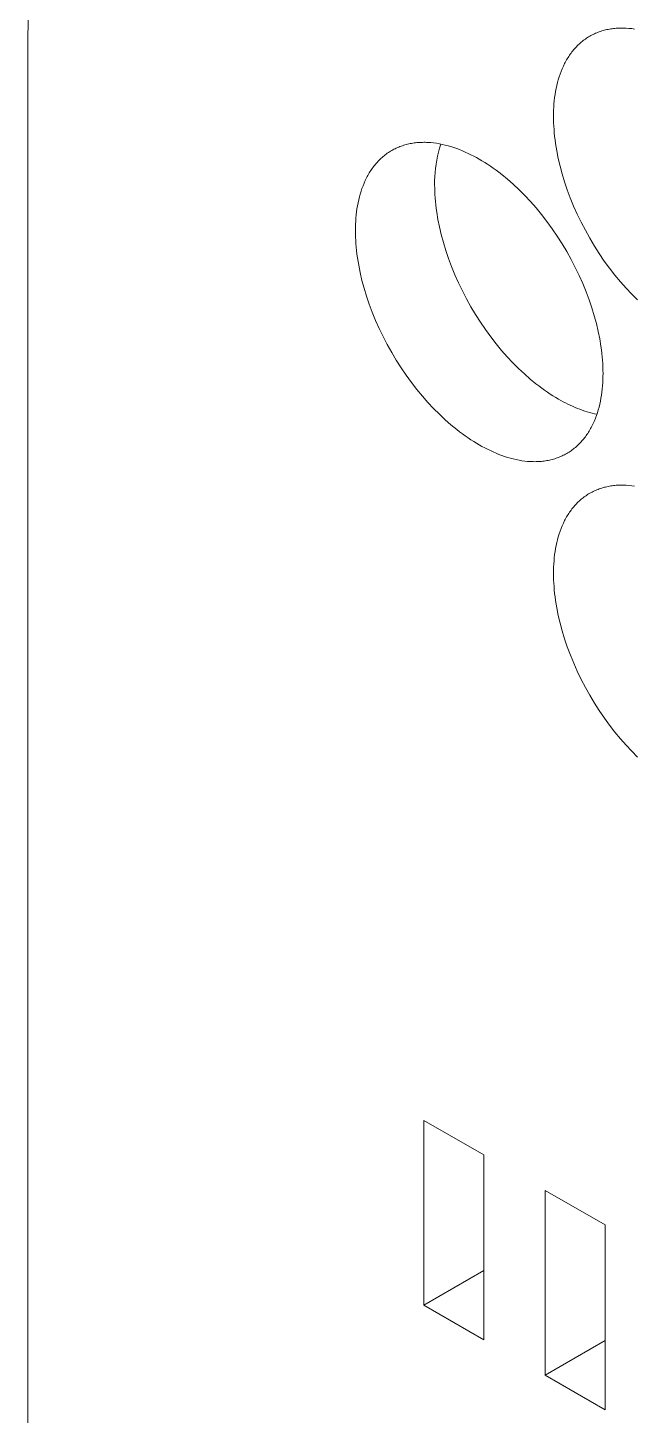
# Model space of a CAD drawing. Header units: millimetres. Extents: x 8434 to 10928, y 788 to 2545.
# Drawn here: x 10681.78 to 10700.11, y 2474.83 to 2516.94 of the extents above; entities that cross this region are included whole.
import ezdxf

# ---------------------------------------------------------------- set-up
doc = ezdxf.new("R2010")
doc.units = ezdxf.units.MM
doc.layers.add('ZANO_R', color=7, linetype='Continuous', lineweight=0)

msp = doc.modelspace()

# ---------------------------------------------------------------- linework, layer by layer
at = {"layer": 'ZANO_R'}
for p, q in [((10681.784, 2516.374), (10681.793, 2517.338)), ((10698.69, 2516.594), (10698.723, 2516.617)), ((10698.723, 2516.617), (10698.756, 2516.638)), ((10698.756, 2516.638), (10698.789, 2516.659)), ((10698.789, 2516.659), (10698.824, 2516.679)), ((10698.824, 2516.679), (10698.858, 2516.699)), ((10698.858, 2516.699), (10698.893, 2516.718)), ((10698.893, 2516.718), (10698.929, 2516.735)), ((10698.929, 2516.735), (10698.965, 2516.753)), ((10698.965, 2516.753), (10699.001, 2516.769)), ((10699.001, 2516.769), (10699.037, 2516.784)), ((10699.037, 2516.784), (10699.074, 2516.799)), ((10699.074, 2516.799), (10699.112, 2516.813)), ((10699.112, 2516.813), (10699.15, 2516.826)), ((10699.15, 2516.826), (10699.188, 2516.839)), ((10699.188, 2516.839), (10699.226, 2516.85)), ((10699.226, 2516.85), (10699.265, 2516.861)), ((10699.265, 2516.861), (10699.304, 2516.871)), ((10699.304, 2516.871), (10699.344, 2516.88)), ((10699.344, 2516.88), (10699.384, 2516.888)), ((10699.384, 2516.888), (10699.424, 2516.896)), ((10699.424, 2516.896), (10699.464, 2516.903)), ((10699.464, 2516.903), (10699.505, 2516.909)), ((10699.505, 2516.909), (10699.546, 2516.914)), ((10699.546, 2516.914), (10699.587, 2516.918)), ((10699.587, 2516.918), (10699.628, 2516.922)), ((10699.628, 2516.922), (10699.67, 2516.924)), ((10699.67, 2516.924), (10699.712, 2516.926)), ((10699.712, 2516.926), (10699.754, 2516.928)), ((10699.754, 2516.928), (10699.796, 2516.928)), ((10699.796, 2516.928), (10699.838, 2516.928)), ((10699.838, 2516.928), (10699.881, 2516.927)), ((10699.881, 2516.927), (10699.924, 2516.925)), ((10699.924, 2516.925), (10700.01, 2516.919)), ((10700.01, 2516.919), (10700.096, 2516.91)), ((10700.096, 2516.91), (10700.183, 2516.898)), ((10681.784, 2516.374), (10681.791, 2322.2)), ((10698.26, 2516.171), (10698.285, 2516.204)), ((10698.285, 2516.204), (10698.31, 2516.236)), ((10698.31, 2516.236), (10698.336, 2516.268)), ((10698.336, 2516.268), (10698.363, 2516.299)), ((10698.363, 2516.299), (10698.39, 2516.329)), ((10698.39, 2516.329), (10698.417, 2516.359)), ((10698.417, 2516.359), (10698.446, 2516.388)), ((10698.446, 2516.388), (10698.474, 2516.416)), ((10698.474, 2516.416), (10698.504, 2516.444)), ((10698.504, 2516.444), (10698.533, 2516.47)), ((10698.533, 2516.47), (10698.564, 2516.497)), ((10698.564, 2516.497), (10698.595, 2516.522)), ((10698.595, 2516.522), (10698.626, 2516.547)), ((10698.626, 2516.547), (10698.658, 2516.571)), ((10698.658, 2516.571), (10698.69, 2516.594)), ((10697.988, 2515.693), (10698.023, 2515.772)), ((10698.023, 2515.772), (10698.061, 2515.849)), ((10698.061, 2515.849), (10698.081, 2515.887)), ((10698.081, 2515.887), (10698.101, 2515.925)), ((10698.101, 2515.925), (10698.122, 2515.962)), ((10698.122, 2515.962), (10698.144, 2515.998)), ((10698.144, 2515.998), (10698.166, 2516.034)), ((10698.166, 2516.034), (10698.188, 2516.069)), ((10698.188, 2516.069), (10698.212, 2516.104)), ((10698.212, 2516.104), (10698.235, 2516.138)), ((10698.235, 2516.138), (10698.26, 2516.171)), ((10697.845, 2515.271), (10697.869, 2515.358)), ((10697.869, 2515.358), (10697.895, 2515.444)), ((10697.895, 2515.444), (10697.924, 2515.529)), ((10697.924, 2515.529), (10697.955, 2515.612)), ((10697.955, 2515.612), (10697.988, 2515.693)), ((10697.772, 2514.91), (10697.787, 2515.002)), ((10697.787, 2515.002), (10697.804, 2515.093)), ((10697.804, 2515.093), (10697.824, 2515.183)), ((10697.824, 2515.183), (10697.845, 2515.271)), ((10697.728, 2514.441), (10697.733, 2514.536)), ((10697.733, 2514.536), (10697.739, 2514.63)), ((10697.739, 2514.63), (10697.748, 2514.724)), ((10697.748, 2514.724), (10697.759, 2514.818)), ((10697.759, 2514.818), (10697.772, 2514.91)), ((10697.724, 2514.249), (10697.725, 2514.345)), ((10697.725, 2514.153), (10697.724, 2514.249)), ((10697.725, 2514.345), (10697.728, 2514.441)), ((10697.728, 2514.054), (10697.725, 2514.153)), ((10697.733, 2513.954), (10697.728, 2514.054)), ((10697.74, 2513.851), (10697.733, 2513.954)), ((10697.748, 2513.747), (10697.74, 2513.851)), ((10697.759, 2513.641), (10697.748, 2513.747)), ((10692.853, 2513.232), (10692.888, 2513.25)), ((10692.888, 2513.25), (10692.923, 2513.268)), ((10692.923, 2513.268), (10692.959, 2513.285)), ((10692.959, 2513.285), (10692.995, 2513.302)), ((10692.995, 2513.302), (10693.032, 2513.317)), ((10693.032, 2513.317), (10693.069, 2513.332)), ((10693.069, 2513.332), (10693.106, 2513.346)), ((10693.106, 2513.346), (10693.144, 2513.359)), ((10693.144, 2513.359), (10693.182, 2513.371)), ((10693.182, 2513.371), (10693.221, 2513.383)), ((10693.221, 2513.383), (10693.26, 2513.394)), ((10693.26, 2513.394), (10693.299, 2513.404)), ((10693.299, 2513.404), (10693.338, 2513.413)), ((10693.338, 2513.413), (10693.378, 2513.421)), ((10693.378, 2513.421), (10693.418, 2513.429)), ((10693.418, 2513.429), (10693.459, 2513.435)), ((10693.459, 2513.435), (10693.499, 2513.441)), ((10693.499, 2513.441), (10693.54, 2513.446)), ((10693.54, 2513.446), (10693.581, 2513.451)), ((10693.581, 2513.451), (10693.623, 2513.454)), ((10693.623, 2513.454), (10693.664, 2513.457)), ((10693.664, 2513.457), (10693.706, 2513.459)), ((10693.706, 2513.459), (10693.748, 2513.46)), ((10693.748, 2513.46), (10693.79, 2513.461)), ((10693.79, 2513.461), (10693.833, 2513.461)), ((10693.833, 2513.461), (10693.875, 2513.459)), ((10693.875, 2513.459), (10693.918, 2513.458)), ((10693.918, 2513.458), (10694.004, 2513.452)), ((10694.004, 2513.452), (10694.091, 2513.443)), ((10694.091, 2513.443), (10694.177, 2513.431)), ((10694.177, 2513.431), (10694.265, 2513.416)), ((10694.27, 2513.288), (10694.238, 2513.166)), ((10694.265, 2513.416), (10694.352, 2513.399)), ((10694.307, 2513.408), (10694.27, 2513.288)), ((10694.352, 2513.399), (10694.439, 2513.378)), ((10694.439, 2513.378), (10694.527, 2513.355)), ((10694.527, 2513.355), (10694.615, 2513.33)), ((10694.615, 2513.33), (10694.702, 2513.302)), ((10694.702, 2513.302), (10694.789, 2513.271)), ((10694.789, 2513.271), (10694.876, 2513.238)), ((10694.876, 2513.238), (10694.963, 2513.203)), ((10697.772, 2513.534), (10697.759, 2513.641)), ((10697.787, 2513.425), (10697.772, 2513.534)), ((10697.824, 2513.202), (10697.787, 2513.425)), ((10692.331, 2512.801), (10692.357, 2512.832)), ((10692.357, 2512.832), (10692.384, 2512.862)), ((10692.384, 2512.862), (10692.412, 2512.891)), ((10692.412, 2512.891), (10692.44, 2512.92)), ((10692.44, 2512.92), (10692.469, 2512.949)), ((10692.469, 2512.949), (10692.498, 2512.976)), ((10692.498, 2512.976), (10692.528, 2513.003)), ((10692.528, 2513.003), (10692.558, 2513.029)), ((10692.558, 2513.029), (10692.589, 2513.055)), ((10692.589, 2513.055), (10692.62, 2513.079)), ((10692.62, 2513.079), (10692.652, 2513.103)), ((10692.652, 2513.103), (10692.684, 2513.127)), ((10692.684, 2513.127), (10692.717, 2513.149)), ((10692.717, 2513.149), (10692.75, 2513.171)), ((10692.75, 2513.171), (10692.784, 2513.192)), ((10692.784, 2513.192), (10692.818, 2513.212)), ((10692.818, 2513.212), (10692.853, 2513.232)), ((10694.184, 2512.92), (10694.164, 2512.796)), ((10694.209, 2513.044), (10694.184, 2512.92)), ((10694.238, 2513.166), (10694.209, 2513.044)), ((10694.963, 2513.203), (10695.049, 2513.166)), ((10695.049, 2513.166), (10695.135, 2513.126)), ((10695.135, 2513.126), (10695.22, 2513.085)), ((10695.22, 2513.085), (10695.305, 2513.042)), ((10695.305, 2513.042), (10695.389, 2512.996)), ((10695.389, 2512.996), (10695.472, 2512.949)), ((10695.472, 2512.949), (10695.556, 2512.9)), ((10695.556, 2512.9), (10695.64, 2512.848)), ((10695.64, 2512.848), (10695.724, 2512.794)), ((10697.869, 2512.973), (10697.824, 2513.202)), ((10697.924, 2512.74), (10697.869, 2512.973)), ((10692.056, 2512.382), (10692.075, 2512.42)), ((10692.075, 2512.42), (10692.096, 2512.457)), ((10692.096, 2512.457), (10692.117, 2512.494)), ((10692.117, 2512.494), (10692.138, 2512.531)), ((10692.138, 2512.531), (10692.16, 2512.567)), ((10692.16, 2512.567), (10692.183, 2512.602)), ((10692.183, 2512.602), (10692.206, 2512.636)), ((10692.206, 2512.636), (10692.23, 2512.67)), ((10692.23, 2512.67), (10692.254, 2512.704)), ((10692.254, 2512.704), (10692.279, 2512.737)), ((10692.279, 2512.737), (10692.305, 2512.769)), ((10692.305, 2512.769), (10692.331, 2512.801)), ((10694.126, 2512.421), (10694.121, 2512.295)), ((10694.134, 2512.546), (10694.126, 2512.421)), ((10694.147, 2512.671), (10694.134, 2512.546)), ((10694.164, 2512.796), (10694.147, 2512.671)), ((10695.724, 2512.794), (10695.81, 2512.737)), ((10695.81, 2512.737), (10695.895, 2512.677)), ((10695.895, 2512.677), (10695.982, 2512.615)), ((10695.982, 2512.615), (10696.068, 2512.55)), ((10696.068, 2512.55), (10696.155, 2512.483)), ((10696.155, 2512.483), (10696.33, 2512.339)), ((10697.988, 2512.502), (10697.924, 2512.74)), ((10698.061, 2512.261), (10697.988, 2512.502)), ((10691.864, 2511.891), (10691.89, 2511.977)), ((10691.89, 2511.977), (10691.918, 2512.061)), ((10691.918, 2512.061), (10691.949, 2512.144)), ((10691.949, 2512.144), (10691.982, 2512.225)), ((10691.982, 2512.225), (10692.018, 2512.305)), ((10692.018, 2512.305), (10692.056, 2512.382)), ((10694.121, 2512.295), (10694.121, 2512.169)), ((10694.121, 2512.169), (10694.122, 2512.073)), ((10694.122, 2512.073), (10694.125, 2511.974)), ((10694.125, 2511.974), (10694.13, 2511.873)), ((10696.33, 2512.339), (10696.505, 2512.186)), ((10696.505, 2512.186), (10696.68, 2512.021)), ((10696.68, 2512.021), (10696.854, 2511.847)), ((10698.144, 2512.017), (10698.061, 2512.261)), ((10698.235, 2511.771), (10698.144, 2512.017)), ((10691.781, 2511.535), (10691.799, 2511.625)), ((10691.799, 2511.625), (10691.818, 2511.715)), ((10691.818, 2511.715), (10691.84, 2511.804)), ((10691.84, 2511.804), (10691.864, 2511.891)), ((10694.13, 2511.873), (10694.136, 2511.771)), ((10694.136, 2511.771), (10694.145, 2511.667)), ((10694.145, 2511.667), (10694.156, 2511.561)), ((10694.156, 2511.561), (10694.169, 2511.454)), ((10696.854, 2511.847), (10697.026, 2511.663)), ((10697.026, 2511.663), (10697.196, 2511.47)), ((10698.336, 2511.524), (10698.235, 2511.771)), ((10691.727, 2511.068), (10691.734, 2511.163)), ((10691.734, 2511.163), (10691.743, 2511.257)), ((10691.743, 2511.257), (10691.753, 2511.35)), ((10691.753, 2511.35), (10691.766, 2511.443)), ((10691.766, 2511.443), (10691.781, 2511.535)), ((10694.169, 2511.454), (10694.184, 2511.344)), ((10694.184, 2511.344), (10694.22, 2511.122)), ((10697.196, 2511.47), (10697.363, 2511.267)), ((10697.363, 2511.267), (10697.526, 2511.057)), ((10698.446, 2511.278), (10698.336, 2511.524)), ((10698.564, 2511.033), (10698.446, 2511.278)), ((10691.719, 2510.782), (10691.72, 2510.878)), ((10691.72, 2510.685), (10691.719, 2510.782)), ((10691.72, 2510.878), (10691.722, 2510.973)), ((10691.722, 2510.973), (10691.727, 2511.068)), ((10694.22, 2511.122), (10694.266, 2510.893)), ((10694.266, 2510.893), (10694.321, 2510.659)), ((10697.526, 2511.057), (10697.685, 2510.839)), ((10697.685, 2510.839), (10697.838, 2510.614)), ((10698.69, 2510.79), (10698.564, 2511.033)), ((10698.824, 2510.55), (10698.69, 2510.79)), ((10691.723, 2510.587), (10691.72, 2510.685)), ((10691.727, 2510.486), (10691.723, 2510.587)), ((10691.734, 2510.384), (10691.727, 2510.486)), ((10691.743, 2510.28), (10691.734, 2510.384)), ((10694.321, 2510.659), (10694.385, 2510.422)), ((10694.385, 2510.422), (10694.458, 2510.18)), ((10697.838, 2510.614), (10697.986, 2510.383)), ((10697.986, 2510.383), (10698.126, 2510.147)), ((10698.965, 2510.314), (10698.824, 2510.55)), ((10699.112, 2510.083), (10698.965, 2510.314)), ((10691.754, 2510.174), (10691.743, 2510.28)), ((10691.766, 2510.066), (10691.754, 2510.174)), ((10691.781, 2509.957), (10691.766, 2510.066)), ((10691.818, 2509.734), (10691.781, 2509.957)), ((10694.458, 2510.18), (10694.54, 2509.936)), ((10694.54, 2509.936), (10694.632, 2509.691)), ((10698.126, 2510.147), (10698.26, 2509.907)), ((10698.26, 2509.907), (10698.386, 2509.664)), ((10699.265, 2509.859), (10699.112, 2510.083)), ((10691.864, 2509.506), (10691.818, 2509.734)), ((10691.918, 2509.272), (10691.864, 2509.506)), ((10694.632, 2509.691), (10694.733, 2509.444)), ((10698.386, 2509.664), (10698.504, 2509.419)), ((10699.424, 2509.64), (10699.265, 2509.859)), ((10699.587, 2509.43), (10699.424, 2509.64)), ((10691.982, 2509.035), (10691.918, 2509.272)), ((10692.056, 2508.793), (10691.982, 2509.035)), ((10694.733, 2509.444), (10694.843, 2509.198)), ((10694.843, 2509.198), (10694.961, 2508.953)), ((10698.504, 2509.419), (10698.614, 2509.173)), ((10698.614, 2509.173), (10698.715, 2508.926)), ((10699.754, 2509.228), (10699.587, 2509.43)), ((10699.924, 2509.034), (10699.754, 2509.228)), ((10700.096, 2508.85), (10699.924, 2509.034)), ((10692.138, 2508.549), (10692.056, 2508.793)), ((10694.961, 2508.953), (10695.087, 2508.71)), ((10695.087, 2508.71), (10695.221, 2508.47)), ((10698.715, 2508.926), (10698.807, 2508.681)), ((10698.807, 2508.681), (10698.889, 2508.437)), ((10700.27, 2508.676), (10700.096, 2508.85)), ((10692.23, 2508.304), (10692.138, 2508.549)), ((10692.331, 2508.057), (10692.23, 2508.304)), ((10695.221, 2508.47), (10695.361, 2508.234)), ((10695.361, 2508.234), (10695.509, 2508.003)), ((10698.889, 2508.437), (10698.962, 2508.195)), ((10698.962, 2508.195), (10699.026, 2507.958)), ((10692.44, 2507.811), (10692.331, 2508.057)), ((10692.558, 2507.566), (10692.44, 2507.811)), ((10695.509, 2508.003), (10695.662, 2507.778)), ((10695.662, 2507.778), (10695.821, 2507.56)), ((10699.026, 2507.958), (10699.081, 2507.724)), ((10692.684, 2507.323), (10692.558, 2507.566)), ((10695.821, 2507.56), (10695.984, 2507.35)), ((10695.984, 2507.35), (10696.151, 2507.147)), ((10699.081, 2507.724), (10699.127, 2507.496)), ((10699.127, 2507.496), (10699.163, 2507.273)), ((10692.818, 2507.083), (10692.684, 2507.323)), ((10692.959, 2506.847), (10692.818, 2507.083)), ((10696.151, 2507.147), (10696.321, 2506.954)), ((10696.321, 2506.954), (10696.493, 2506.77)), ((10699.163, 2507.273), (10699.178, 2507.164)), ((10699.178, 2507.164), (10699.191, 2507.056)), ((10699.191, 2507.056), (10699.202, 2506.95)), ((10699.202, 2506.95), (10699.211, 2506.846)), ((10693.107, 2506.616), (10692.959, 2506.847)), ((10693.26, 2506.391), (10693.107, 2506.616)), ((10696.493, 2506.77), (10696.667, 2506.596)), ((10696.667, 2506.596), (10696.842, 2506.431)), ((10699.211, 2506.846), (10699.218, 2506.744)), ((10699.218, 2506.744), (10699.222, 2506.643)), ((10699.222, 2506.643), (10699.225, 2506.545)), ((10699.225, 2506.545), (10699.226, 2506.448)), ((10693.418, 2506.173), (10693.26, 2506.391)), ((10693.582, 2505.963), (10693.418, 2506.173)), ((10696.842, 2506.431), (10697.017, 2506.278)), ((10697.017, 2506.278), (10697.192, 2506.135)), ((10697.192, 2506.135), (10697.279, 2506.067)), ((10699.218, 2506.162), (10699.211, 2506.067)), ((10699.222, 2506.257), (10699.218, 2506.162)), ((10699.225, 2506.352), (10699.222, 2506.257)), ((10699.226, 2506.448), (10699.225, 2506.352)), ((10693.749, 2505.76), (10693.582, 2505.963)), ((10693.918, 2505.567), (10693.749, 2505.76)), ((10697.279, 2506.067), (10697.366, 2506.002)), ((10697.366, 2506.002), (10697.452, 2505.94)), ((10697.452, 2505.94), (10697.538, 2505.88)), ((10697.538, 2505.88), (10697.623, 2505.823)), ((10697.623, 2505.823), (10697.708, 2505.769)), ((10697.708, 2505.769), (10697.792, 2505.717)), ((10697.792, 2505.717), (10697.875, 2505.668)), ((10697.875, 2505.668), (10698.016, 2505.589)), ((10699.163, 2505.695), (10699.146, 2505.605)), ((10699.178, 2505.787), (10699.163, 2505.695)), ((10699.191, 2505.88), (10699.178, 2505.787)), ((10699.202, 2505.973), (10699.191, 2505.88)), ((10699.211, 2506.067), (10699.202, 2505.973)), ((10694.091, 2505.383), (10693.918, 2505.567)), ((10694.265, 2505.209), (10694.091, 2505.383)), ((10698.016, 2505.589), (10698.087, 2505.552)), ((10698.087, 2505.552), (10698.159, 2505.516)), ((10698.159, 2505.516), (10698.231, 2505.482)), ((10698.231, 2505.482), (10698.304, 2505.449)), ((10698.304, 2505.449), (10698.377, 2505.417)), ((10698.377, 2505.417), (10698.45, 2505.387)), ((10698.45, 2505.387), (10698.523, 2505.359)), ((10698.523, 2505.359), (10698.597, 2505.332)), ((10698.597, 2505.332), (10698.671, 2505.307)), ((10698.671, 2505.307), (10698.745, 2505.284)), ((10698.745, 2505.284), (10698.819, 2505.262)), ((10698.819, 2505.262), (10698.893, 2505.243)), ((10698.893, 2505.243), (10698.967, 2505.225)), ((10699.055, 2505.253), (10699.026, 2505.169)), ((10699.081, 2505.339), (10699.055, 2505.253)), ((10699.105, 2505.426), (10699.081, 2505.339)), ((10699.127, 2505.515), (10699.105, 2505.426)), ((10699.146, 2505.605), (10699.127, 2505.515)), ((10694.44, 2505.044), (10694.265, 2505.209)), ((10694.615, 2504.891), (10694.44, 2505.044)), ((10694.79, 2504.747), (10694.615, 2504.891)), ((10698.889, 2504.848), (10698.87, 2504.81)), ((10698.927, 2504.925), (10698.889, 2504.848)), ((10698.963, 2505.005), (10698.927, 2504.925)), ((10698.996, 2505.086), (10698.963, 2505.005)), ((10698.967, 2505.225), (10699.041, 2505.209)), ((10699.026, 2505.169), (10698.996, 2505.086)), ((10694.877, 2504.68), (10694.79, 2504.747)), ((10694.963, 2504.615), (10694.877, 2504.68)), ((10695.049, 2504.553), (10694.963, 2504.615)), ((10695.135, 2504.493), (10695.049, 2504.553)), ((10695.221, 2504.436), (10695.135, 2504.493)), ((10695.305, 2504.382), (10695.221, 2504.436)), ((10698.588, 2504.398), (10698.561, 2504.368)), ((10698.614, 2504.429), (10698.588, 2504.398)), ((10698.64, 2504.461), (10698.614, 2504.429)), ((10698.666, 2504.493), (10698.64, 2504.461)), ((10698.691, 2504.526), (10698.666, 2504.493)), ((10698.715, 2504.56), (10698.691, 2504.526)), ((10698.739, 2504.594), (10698.715, 2504.56)), ((10698.762, 2504.628), (10698.739, 2504.594)), ((10698.785, 2504.663), (10698.762, 2504.628)), ((10698.807, 2504.699), (10698.785, 2504.663)), ((10698.828, 2504.736), (10698.807, 2504.699)), ((10698.849, 2504.773), (10698.828, 2504.736)), ((10698.87, 2504.81), (10698.849, 2504.773)), ((10695.389, 2504.33), (10695.305, 2504.382)), ((10695.473, 2504.281), (10695.389, 2504.33)), ((10695.556, 2504.234), (10695.473, 2504.281)), ((10695.64, 2504.188), (10695.556, 2504.234)), ((10695.725, 2504.145), (10695.64, 2504.188)), ((10695.81, 2504.104), (10695.725, 2504.145)), ((10695.896, 2504.064), (10695.81, 2504.104)), ((10695.982, 2504.027), (10695.896, 2504.064)), ((10696.069, 2503.992), (10695.982, 2504.027)), ((10696.156, 2503.959), (10696.069, 2503.992)), ((10698.057, 2503.98), (10698.022, 2503.962)), ((10698.092, 2503.998), (10698.057, 2503.98)), ((10698.127, 2504.018), (10698.092, 2503.998)), ((10698.161, 2504.038), (10698.127, 2504.018)), ((10698.195, 2504.059), (10698.161, 2504.038)), ((10698.228, 2504.081), (10698.195, 2504.059)), ((10698.26, 2504.103), (10698.228, 2504.081)), ((10698.293, 2504.127), (10698.26, 2504.103)), ((10698.325, 2504.151), (10698.293, 2504.127)), ((10698.356, 2504.175), (10698.325, 2504.151)), ((10698.387, 2504.201), (10698.356, 2504.175)), ((10698.417, 2504.227), (10698.387, 2504.201)), ((10698.447, 2504.254), (10698.417, 2504.227)), ((10698.476, 2504.281), (10698.447, 2504.254)), ((10698.505, 2504.31), (10698.476, 2504.281)), ((10698.533, 2504.339), (10698.505, 2504.31)), ((10698.561, 2504.368), (10698.533, 2504.339)), ((10696.243, 2503.928), (10696.156, 2503.959)), ((10696.33, 2503.9), (10696.243, 2503.928)), ((10696.418, 2503.875), (10696.33, 2503.9)), ((10696.505, 2503.852), (10696.418, 2503.875)), ((10696.593, 2503.832), (10696.505, 2503.852)), ((10696.68, 2503.814), (10696.593, 2503.832)), ((10696.767, 2503.799), (10696.68, 2503.814)), ((10696.854, 2503.787), (10696.767, 2503.799)), ((10696.941, 2503.778), (10696.854, 2503.787)), ((10697.027, 2503.772), (10696.941, 2503.778)), ((10697.069, 2503.771), (10697.027, 2503.772)), ((10697.112, 2503.77), (10697.069, 2503.771)), ((10697.154, 2503.769), (10697.112, 2503.77)), ((10697.197, 2503.77), (10697.154, 2503.769)), ((10697.239, 2503.771), (10697.197, 2503.77)), ((10697.28, 2503.773), (10697.239, 2503.771)), ((10697.322, 2503.776), (10697.28, 2503.773)), ((10697.363, 2503.779), (10697.322, 2503.776)), ((10697.405, 2503.784), (10697.363, 2503.779)), ((10697.446, 2503.789), (10697.405, 2503.784)), ((10697.486, 2503.795), (10697.446, 2503.789)), ((10697.527, 2503.801), (10697.486, 2503.795)), ((10697.567, 2503.809), (10697.527, 2503.801)), ((10697.606, 2503.817), (10697.567, 2503.809)), ((10697.646, 2503.826), (10697.606, 2503.817)), ((10697.685, 2503.836), (10697.646, 2503.826)), ((10697.724, 2503.847), (10697.685, 2503.836)), ((10697.762, 2503.859), (10697.724, 2503.847)), ((10697.801, 2503.871), (10697.762, 2503.859)), ((10697.838, 2503.884), (10697.801, 2503.871)), ((10697.876, 2503.898), (10697.838, 2503.884)), ((10697.913, 2503.913), (10697.876, 2503.898)), ((10697.95, 2503.928), (10697.913, 2503.913)), ((10697.986, 2503.945), (10697.95, 2503.928)), ((10698.022, 2503.962), (10697.986, 2503.945)), ((10698.658, 2502.701), (10698.69, 2502.725)), ((10698.69, 2502.725), (10698.723, 2502.747)), ((10698.723, 2502.747), (10698.756, 2502.769)), ((10698.756, 2502.769), (10698.79, 2502.79)), ((10698.79, 2502.79), (10698.824, 2502.81)), ((10698.824, 2502.81), (10698.859, 2502.829)), ((10698.859, 2502.829), (10698.894, 2502.848)), ((10698.894, 2502.848), (10698.929, 2502.866)), ((10698.929, 2502.866), (10698.965, 2502.883)), ((10698.965, 2502.883), (10699.001, 2502.899)), ((10699.001, 2502.899), (10699.038, 2502.915)), ((10699.038, 2502.915), (10699.075, 2502.93)), ((10699.075, 2502.93), (10699.112, 2502.944)), ((10699.112, 2502.944), (10699.15, 2502.957)), ((10699.15, 2502.957), (10699.188, 2502.969)), ((10699.188, 2502.969), (10699.227, 2502.981)), ((10699.227, 2502.981), (10699.266, 2502.991)), ((10699.266, 2502.991), (10699.305, 2503.001)), ((10699.305, 2503.001), (10699.344, 2503.011)), ((10699.344, 2503.011), (10699.384, 2503.019)), ((10699.384, 2503.019), (10699.424, 2503.026)), ((10699.424, 2503.026), (10699.465, 2503.033)), ((10699.465, 2503.033), (10699.505, 2503.039)), ((10699.505, 2503.039), (10699.546, 2503.044)), ((10699.546, 2503.044), (10699.587, 2503.049)), ((10699.587, 2503.049), (10699.629, 2503.052)), ((10699.629, 2503.052), (10699.67, 2503.055)), ((10699.67, 2503.055), (10699.712, 2503.057)), ((10699.712, 2503.057), (10699.754, 2503.058)), ((10699.754, 2503.058), (10699.797, 2503.059)), ((10699.797, 2503.059), (10699.839, 2503.058)), ((10699.839, 2503.058), (10699.882, 2503.057)), ((10699.882, 2503.057), (10699.924, 2503.055)), ((10699.924, 2503.055), (10700.01, 2503.049)), ((10700.01, 2503.049), (10700.097, 2503.04)), ((10700.097, 2503.04), (10700.183, 2503.029)), ((10698.236, 2502.268), (10698.26, 2502.302)), ((10698.26, 2502.302), (10698.285, 2502.335)), ((10698.285, 2502.335), (10698.311, 2502.367)), ((10698.311, 2502.367), (10698.337, 2502.398)), ((10698.337, 2502.398), (10698.363, 2502.429)), ((10698.363, 2502.429), (10698.39, 2502.46)), ((10698.39, 2502.46), (10698.418, 2502.489)), ((10698.418, 2502.489), (10698.446, 2502.518)), ((10698.446, 2502.518), (10698.475, 2502.547)), ((10698.475, 2502.547), (10698.504, 2502.574)), ((10698.504, 2502.574), (10698.534, 2502.601)), ((10698.534, 2502.601), (10698.564, 2502.627)), ((10698.564, 2502.627), (10698.595, 2502.653)), ((10698.595, 2502.653), (10698.626, 2502.677)), ((10698.626, 2502.677), (10698.658, 2502.701)), ((10697.988, 2501.823), (10698.024, 2501.903)), ((10698.024, 2501.903), (10698.062, 2501.98)), ((10698.062, 2501.98), (10698.081, 2502.018)), ((10698.081, 2502.018), (10698.102, 2502.055)), ((10698.102, 2502.055), (10698.123, 2502.092)), ((10698.123, 2502.092), (10698.144, 2502.129)), ((10698.144, 2502.129), (10698.166, 2502.164)), ((10698.166, 2502.164), (10698.189, 2502.2)), ((10698.189, 2502.2), (10698.212, 2502.234)), ((10698.212, 2502.234), (10698.236, 2502.268)), ((10697.846, 2501.402), (10697.87, 2501.489)), ((10697.87, 2501.489), (10697.896, 2501.575)), ((10697.896, 2501.575), (10697.924, 2501.659)), ((10697.924, 2501.659), (10697.955, 2501.742)), ((10697.955, 2501.742), (10697.988, 2501.823)), ((10697.76, 2500.948), (10697.772, 2501.041)), ((10697.772, 2501.041), (10697.787, 2501.132)), ((10697.787, 2501.132), (10697.805, 2501.223)), ((10697.805, 2501.223), (10697.824, 2501.313)), ((10697.824, 2501.313), (10697.846, 2501.402)), ((10697.729, 2500.571), (10697.733, 2500.666)), ((10697.733, 2500.666), (10697.74, 2500.761)), ((10697.74, 2500.761), (10697.749, 2500.855)), ((10697.749, 2500.855), (10697.76, 2500.948)), ((10697.725, 2500.38), (10697.726, 2500.476)), ((10697.726, 2500.283), (10697.725, 2500.38)), ((10697.726, 2500.476), (10697.729, 2500.571)), ((10697.729, 2500.185), (10697.726, 2500.283)), ((10697.733, 2500.084), (10697.729, 2500.185)), ((10697.74, 2499.982), (10697.733, 2500.084)), ((10697.749, 2499.878), (10697.74, 2499.982)), ((10697.76, 2499.772), (10697.749, 2499.878)), ((10697.772, 2499.664), (10697.76, 2499.772)), ((10697.787, 2499.555), (10697.772, 2499.664)), ((10697.824, 2499.332), (10697.787, 2499.555)), ((10697.87, 2499.104), (10697.824, 2499.332)), ((10697.924, 2498.87), (10697.87, 2499.104)), ((10697.988, 2498.632), (10697.924, 2498.87)), ((10698.062, 2498.391), (10697.988, 2498.632)), ((10698.144, 2498.147), (10698.062, 2498.391)), ((10698.236, 2497.901), (10698.144, 2498.147)), ((10698.337, 2497.655), (10698.236, 2497.901)), ((10698.446, 2497.409), (10698.337, 2497.655)), ((10698.564, 2497.163), (10698.446, 2497.409)), ((10698.691, 2496.92), (10698.564, 2497.163)), ((10698.824, 2496.68), (10698.691, 2496.92)), ((10698.965, 2496.445), (10698.824, 2496.68)), ((10699.113, 2496.214), (10698.965, 2496.445)), ((10699.266, 2495.989), (10699.113, 2496.214)), ((10699.425, 2495.771), (10699.266, 2495.989)), ((10699.588, 2495.56), (10699.425, 2495.771)), ((10699.755, 2495.358), (10699.588, 2495.56)), ((10699.925, 2495.165), (10699.755, 2495.358)), ((10700.097, 2494.981), (10699.925, 2495.165)), ((10700.271, 2494.806), (10700.097, 2494.981)), ((10695.613, 2482.732), (10693.797, 2483.78)), ((10693.797, 2483.78), (10693.797, 2478.173)), ((10695.613, 2477.124), (10695.613, 2482.732)), ((10699.29, 2480.608), (10697.474, 2481.657)), ((10697.474, 2481.657), (10697.474, 2476.05)), ((10699.291, 2475.001), (10699.29, 2480.608)), ((10695.613, 2479.221), (10693.797, 2478.173)), ((10693.797, 2478.173), (10695.613, 2477.124)), ((10699.29, 2477.098), (10697.474, 2476.05)), ((10697.474, 2476.05), (10699.291, 2475.001))]:
    msp.add_line(p, q, dxfattribs=at)

doc.saveas('drawing.dxf')
